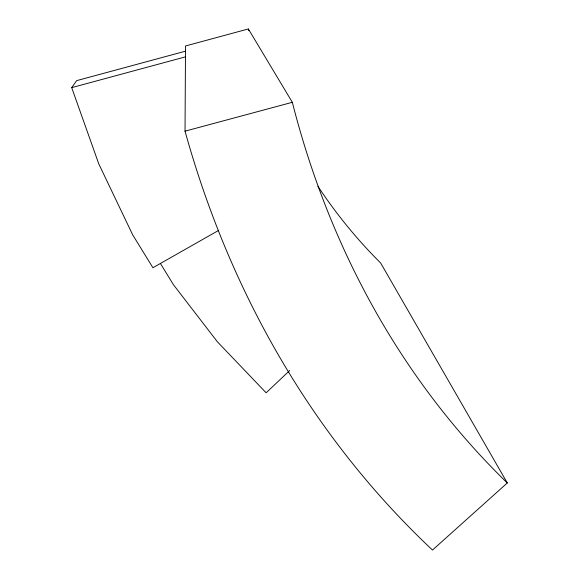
<?xml version="1.0" encoding="UTF-8"?>
<svg xmlns="http://www.w3.org/2000/svg" width="579" height="579" viewBox="0 0 579 579"><rect width="100%" height="100%" fill="white"/><g stroke="black" fill="none" stroke-linecap="round" stroke-linejoin="round"><path stroke-width="0.87" d="M185.034 131.165L185.512 45.973L248.355 28.95L292.323 102.302A1077.454 883.076 -55.6 0 0 507.298 482.958L432.491 550.05A1215.43 995.026 -56.2 0 1 185.034 131.165L292.323 102.302M218.536 230.464L152.914 267.722L132.685 234.835L98.756 163.85L71.702 87.639L76.631 80.647L185.483 51.176M289.732 370.488L266.137 392.801L217.349 341.748L173.41 284.673L160.361 263.38M71.702 87.639L185.454 56.858M507.298 482.958L380.685 263.047A592.838 527.708 -59 0 1 317.907 186.279M248.811 30.709A592.838 527.708 -59 0 1 248.355 28.95"/></g></svg>
